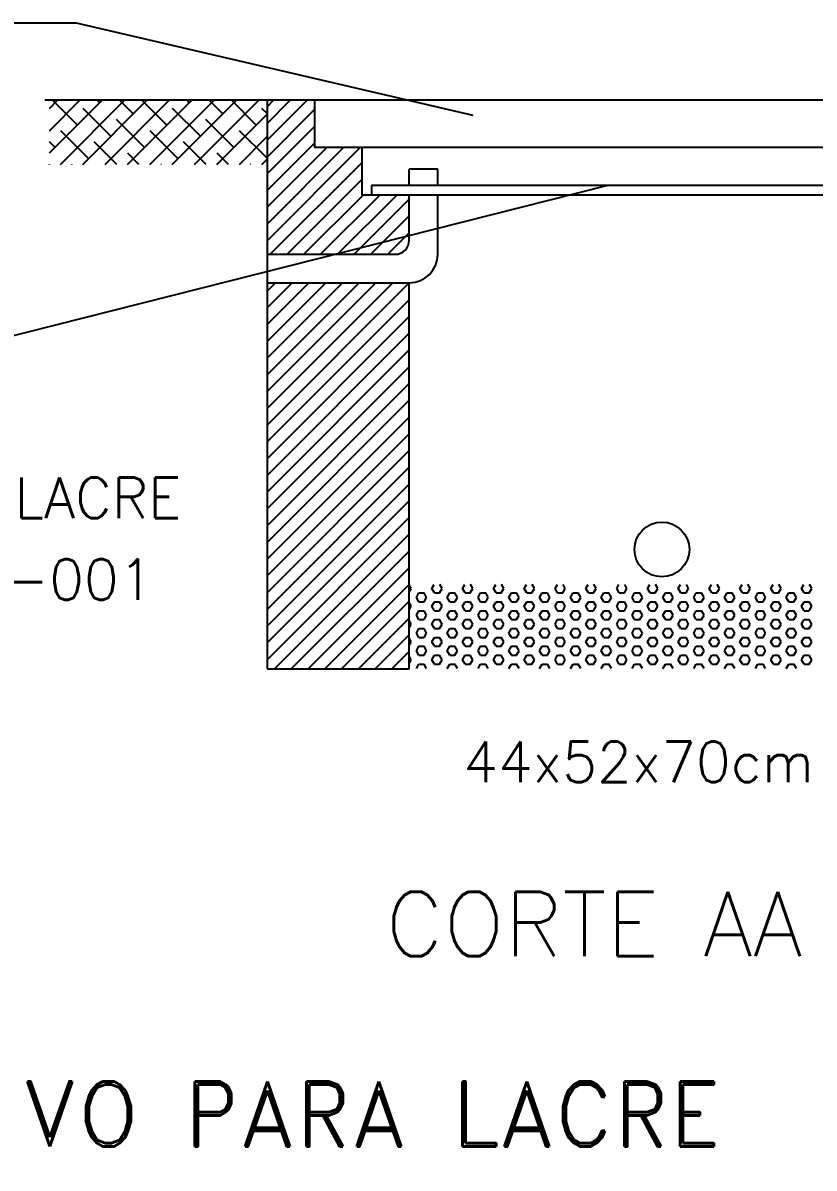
# Model space of a CAD drawing. Header units: inches. Extents: x 645122 to 645329, y 8794230 to 8794268.
# Drawn here: x 645297.892 to 645299.994, y 8794245.506 to 8794248.55 of the extents above; entities that cross this region are included whole.
import ezdxf
from ezdxf.enums import TextEntityAlignment as Align

# ---------------------------------------------------------------- set-up
doc = ezdxf.new("R2010")
doc.units = ezdxf.units.IN
doc.header["$LTSCALE"] = 8
doc.header["$MEASUREMENT"] = 0
for name, color, linetype in [('AR-TEXTO140', 4, 'Continuous'), ('TEX2', 7, 'Continuous'), ('TXTCIRC', 7, 'Continuous')]:
    doc.layers.add(name, color=color, linetype=linetype)
doc.styles.add('ROMAND', font='romand.shx')
doc.styles.add('ROMANS', font='romans', dxfattribs={"height": 0.2})
doc.styles.add('T60', font='romans.shx', dxfattribs={"height": 1.5})

msp = doc.modelspace()

# ---------------------------------------------------------------- linework, layer by layer
for p, q in [((645296.0903, 8794248.55), (645298.0337, 8794248.55)), ((645298.0337, 8794248.55), (645299.0873, 8794248.3044)), ((645298.5409, 8794248.3443), (645297.9508, 8794248.3443)), ((645297.963, 8794248.2042), (645298.1032, 8794248.3443)), ((645297.963, 8794248.3229), (645297.9844, 8794248.3443)), ((645297.963, 8794248.2635), (645298.0438, 8794248.3443)), ((645298.0371, 8794248.2783), (645297.9711, 8794248.3443)), ((645297.9922, 8794248.174), (645298.1625, 8794248.3443)), ((645298.0516, 8794248.174), (645298.2219, 8794248.3443)), ((645298.0965, 8794248.3377), (645298.0898, 8794248.3443)), ((645298.111, 8794248.174), (645298.2813, 8794248.3443)), ((645298.1856, 8794248.308), (645298.1492, 8794248.3443)), ((645298.1704, 8794248.174), (645298.3407, 8794248.3443)), ((645298.2746, 8794248.2783), (645298.2086, 8794248.3443)), ((645298.2298, 8794248.174), (645298.4001, 8794248.3443)), ((645298.2892, 8794248.174), (645298.4595, 8794248.3443)), ((645298.334, 8794248.3377), (645298.3274, 8794248.3443)), ((645298.3485, 8794248.174), (645298.5188, 8794248.3443)), ((645298.4231, 8794248.308), (645298.3867, 8794248.3443)), ((645298.5122, 8794248.2783), (645298.4461, 8794248.3443)), ((645298.6669, 8794248.3443), (645298.5409, 8794248.3443)), ((645298.5409, 8794248.327), (645298.5582, 8794248.3443)), ((645298.5409, 8794248.2825), (645298.6027, 8794248.3443)), ((645298.5409, 8794248.2379), (645298.6473, 8794248.3443)), ((645298.5409, 8794248.3443), (645298.5409, 8794248.2184)), ((645300.4053, 8794248.3443), (645298.6669, 8794248.3443)), ((645298.6669, 8794248.3443), (645298.6669, 8794248.2184)), ((645298.1262, 8794248.2486), (645298.052, 8794248.3228)), ((645298.3637, 8794248.2486), (645298.2895, 8794248.3228)), ((645298.5409, 8794248.3089), (645298.527, 8794248.3228)), ((645298.5409, 8794248.1934), (645298.6669, 8794248.3194)), ((645298.2153, 8794248.2189), (645298.141, 8794248.2931)), ((645298.4528, 8794248.2189), (645298.3786, 8794248.2931)), ((645298.4079, 8794248.174), (645298.5409, 8794248.307)), ((645298.0668, 8794248.1892), (645297.9926, 8794248.2634)), ((645298.3043, 8794248.1892), (645298.2301, 8794248.2634)), ((645298.5409, 8794248.1902), (645298.4676, 8794248.2634)), ((645298.5409, 8794248.1489), (645298.6669, 8794248.2748)), ((645297.9777, 8794248.2189), (645297.963, 8794248.2336)), ((645298.1414, 8794248.174), (645298.0816, 8794248.2337)), ((645298.3789, 8794248.174), (645298.3192, 8794248.2337)), ((645298.4673, 8794248.174), (645298.5409, 8794248.2476)), ((645298.5409, 8794248.1043), (645298.6669, 8794248.2303)), ((645298.2007, 8794248.174), (645298.1707, 8794248.204)), ((645298.4383, 8794248.174), (645298.4083, 8794248.204)), ((645298.5409, 8794248.2184), (645298.5409, 8794248.0924)), ((645298.5409, 8794248.0598), (645298.6995, 8794248.2184)), ((645298.5409, 8794248.0153), (645298.744, 8794248.2184)), ((645298.5409, 8794247.9707), (645298.7885, 8794248.2184)), ((645300.4053, 8794248.2184), (645298.6669, 8794248.2184)), ((645298.7928, 8794248.2184), (645298.7928, 8794248.0924)), ((645297.9632, 8794248.174), (645297.963, 8794248.1742)), ((645298.0226, 8794248.174), (645298.0223, 8794248.1744)), ((645298.2601, 8794248.174), (645298.2598, 8794248.1744)), ((645298.4977, 8794248.174), (645298.4973, 8794248.1744)), ((645298.5267, 8794248.174), (645298.5409, 8794248.1882)), ((645298.5496, 8794247.9349), (645298.7928, 8794248.1781)), ((645298.9944, 8794248.1616), (645298.9188, 8794248.1616)), ((645298.9188, 8794248.1176), (645298.9188, 8794248.1616)), ((645298.9944, 8794248.1176), (645298.9944, 8794248.1616)), ((645298.5941, 8794247.9349), (645298.7928, 8794248.1336)), ((645299.4461, 8794248.1176), (645297.5919, 8794247.6488)), ((645300.2541, 8794248.1176), (645298.818, 8794248.1176)), ((645298.818, 8794248.1176), (645298.818, 8794248.0924)), ((645298.5409, 8794248.0924), (645298.5409, 8794246.8327)), ((645298.6387, 8794247.9349), (645298.7962, 8794248.0924)), ((645298.6832, 8794247.9349), (645298.8407, 8794248.0924)), ((645298.7277, 8794247.9349), (645298.8853, 8794248.0924)), ((645298.7723, 8794247.9349), (645298.9188, 8794248.0814)), ((645300.2793, 8794248.0924), (645298.7928, 8794248.0924)), ((645298.9188, 8794247.9727), (645298.9188, 8794248.0924)), ((645298.9944, 8794247.9349), (645298.9944, 8794248.0924)), ((645298.8168, 8794247.9349), (645298.9188, 8794248.0369)), ((645298.8614, 8794247.9349), (645298.9188, 8794247.9923)), ((645298.5409, 8794247.9349), (645298.881, 8794247.9349)), ((645298.5409, 8794247.8593), (645298.9188, 8794247.8593)), ((645298.5409, 8794247.5253), (645298.8749, 8794247.8593)), ((645298.5409, 8794247.748), (645298.6522, 8794247.8593)), ((645298.5409, 8794247.7926), (645298.6076, 8794247.8593)), ((645298.5409, 8794247.8371), (645298.5631, 8794247.8593)), ((645298.5409, 8794247.7035), (645298.6967, 8794247.8593)), ((645298.5409, 8794247.659), (645298.7412, 8794247.8593)), ((645298.5409, 8794247.6144), (645298.7858, 8794247.8593)), ((645298.5409, 8794247.5699), (645298.8303, 8794247.8593)), ((645298.5409, 8794247.4808), (645298.9188, 8794247.8587)), ((645298.9188, 8794246.8327), (645298.9188, 8794247.8593)), ((645298.5409, 8794247.4363), (645298.9188, 8794247.8142)), ((645298.5409, 8794247.3917), (645298.9188, 8794247.7696)), ((645298.5409, 8794247.3472), (645298.9188, 8794247.7251)), ((645298.5409, 8794247.3027), (645298.9188, 8794247.6806)), ((645298.5409, 8794247.2581), (645298.9188, 8794247.636)), ((645298.5409, 8794247.2136), (645298.9188, 8794247.5915)), ((645298.5409, 8794247.169), (645298.9188, 8794247.547)), ((645298.5409, 8794247.1245), (645298.9188, 8794247.5024)), ((645298.5409, 8794247.08), (645298.9188, 8794247.4579)), ((645298.5409, 8794247.0354), (645298.9188, 8794247.4133)), ((645298.5409, 8794246.9909), (645298.9188, 8794247.3688)), ((645298.5409, 8794246.9464), (645298.9188, 8794247.3243)), ((645298.5409, 8794246.9018), (645298.9188, 8794247.2797)), ((645298.5409, 8794246.8573), (645298.9188, 8794247.2352)), ((645298.5608, 8794246.8327), (645298.9188, 8794247.1907)), ((645298.6054, 8794246.8327), (645298.9188, 8794247.1461)), ((645298.6499, 8794246.8327), (645298.9188, 8794247.1016)), ((645298.6944, 8794246.8327), (645298.9188, 8794247.057)), ((645298.924, 8794247.0465), (645298.9188, 8794247.0555)), ((645298.9188, 8794247.0375), (645298.924, 8794247.0465)), ((645298.9376, 8794247.0229), (645298.9445, 8794247.0347)), ((645298.9445, 8794247.0347), (645298.9581, 8794247.0347)), ((645298.9649, 8794247.0229), (645298.9581, 8794247.0347)), ((645298.9786, 8794247.0465), (645298.9847, 8794247.057)), ((645298.9854, 8794247.0347), (645298.9786, 8794247.0465)), ((645298.9854, 8794247.0347), (645298.9991, 8794247.0347)), ((645298.9991, 8794247.0347), (645299.0059, 8794247.0465)), ((645299.0059, 8794247.0465), (645298.9998, 8794247.057)), ((645299.0195, 8794247.0229), (645299.0264, 8794247.0347)), ((645299.0264, 8794247.0347), (645299.04, 8794247.0347)), ((645299.0468, 8794247.0229), (645299.04, 8794247.0347)), ((645299.0605, 8794247.0465), (645299.0665, 8794247.057)), ((645299.0673, 8794247.0347), (645299.0605, 8794247.0465)), ((645299.0673, 8794247.0347), (645299.0809, 8794247.0347)), ((645299.0809, 8794247.0347), (645299.0878, 8794247.0465)), ((645299.0878, 8794247.0465), (645299.0817, 8794247.057)), ((645299.1014, 8794247.0229), (645299.1082, 8794247.0347)), ((645299.1082, 8794247.0347), (645299.1219, 8794247.0347)), ((645299.1287, 8794247.0229), (645299.1219, 8794247.0347)), ((645299.1424, 8794247.0465), (645299.1484, 8794247.057)), ((645299.1492, 8794247.0347), (645299.1424, 8794247.0465)), ((645299.1492, 8794247.0347), (645299.1628, 8794247.0347)), ((645299.1628, 8794247.0347), (645299.1696, 8794247.0465)), ((645299.1696, 8794247.0465), (645299.1636, 8794247.057)), ((645299.1833, 8794247.0229), (645299.1901, 8794247.0347)), ((645299.1901, 8794247.0347), (645299.2038, 8794247.0347)), ((645299.2106, 8794247.0229), (645299.2038, 8794247.0347)), ((645299.2242, 8794247.0465), (645299.2303, 8794247.057)), ((645299.2311, 8794247.0347), (645299.2242, 8794247.0465)), ((645299.2311, 8794247.0347), (645299.2447, 8794247.0347)), ((645299.2447, 8794247.0347), (645299.2515, 8794247.0465)), ((645299.2515, 8794247.0465), (645299.2455, 8794247.057)), ((645299.2652, 8794247.0229), (645299.272, 8794247.0347)), ((645299.272, 8794247.0347), (645299.2856, 8794247.0347)), ((645299.2925, 8794247.0229), (645299.2856, 8794247.0347)), ((645299.3061, 8794247.0465), (645299.3122, 8794247.057)), ((645299.3129, 8794247.0347), (645299.3061, 8794247.0465)), ((645299.3129, 8794247.0347), (645299.3266, 8794247.0347)), ((645299.3266, 8794247.0347), (645299.3334, 8794247.0465)), ((645299.3334, 8794247.0465), (645299.3273, 8794247.057)), ((645299.3471, 8794247.0229), (645299.3539, 8794247.0347)), ((645299.3539, 8794247.0347), (645299.3675, 8794247.0347)), ((645299.3744, 8794247.0229), (645299.3675, 8794247.0347)), ((645299.388, 8794247.0465), (645299.3941, 8794247.057)), ((645299.3948, 8794247.0347), (645299.388, 8794247.0465)), ((645299.3948, 8794247.0347), (645299.4085, 8794247.0347)), ((645299.4085, 8794247.0347), (645299.4153, 8794247.0465)), ((645299.4153, 8794247.0465), (645299.4092, 8794247.057)), ((645299.4289, 8794247.0229), (645299.4358, 8794247.0347)), ((645299.4358, 8794247.0347), (645299.4494, 8794247.0347)), ((645299.4562, 8794247.0229), (645299.4494, 8794247.0347)), ((645299.4699, 8794247.0465), (645299.4759, 8794247.057)), ((645299.4767, 8794247.0347), (645299.4699, 8794247.0465)), ((645299.4767, 8794247.0347), (645299.4903, 8794247.0347)), ((645299.4903, 8794247.0347), (645299.4972, 8794247.0465)), ((645299.4972, 8794247.0465), (645299.4911, 8794247.057)), ((645299.5108, 8794247.0229), (645299.5176, 8794247.0347)), ((645299.5176, 8794247.0347), (645299.5313, 8794247.0347)), ((645299.5381, 8794247.0229), (645299.5313, 8794247.0347)), ((645299.5518, 8794247.0465), (645299.5578, 8794247.057)), ((645299.5586, 8794247.0347), (645299.5518, 8794247.0465)), ((645299.5586, 8794247.0347), (645299.5722, 8794247.0347)), ((645299.5722, 8794247.0347), (645299.5791, 8794247.0465)), ((645299.5791, 8794247.0465), (645299.573, 8794247.057)), ((645299.5927, 8794247.0229), (645299.5995, 8794247.0347)), ((645299.5995, 8794247.0347), (645299.6132, 8794247.0347)), ((645299.62, 8794247.0229), (645299.6132, 8794247.0347)), ((645299.6336, 8794247.0465), (645299.6397, 8794247.057)), ((645299.6405, 8794247.0347), (645299.6336, 8794247.0465)), ((645299.6405, 8794247.0347), (645299.6541, 8794247.0347)), ((645299.6541, 8794247.0347), (645299.6609, 8794247.0465)), ((645299.6609, 8794247.0465), (645299.6549, 8794247.057)), ((645299.6746, 8794247.0229), (645299.6814, 8794247.0347)), ((645299.6814, 8794247.0347), (645299.6951, 8794247.0347)), ((645299.7019, 8794247.0229), (645299.6951, 8794247.0347)), ((645299.7155, 8794247.0465), (645299.7216, 8794247.057)), ((645299.7223, 8794247.0347), (645299.7155, 8794247.0465)), ((645299.7223, 8794247.0347), (645299.736, 8794247.0347)), ((645299.736, 8794247.0347), (645299.7428, 8794247.0465)), ((645299.7428, 8794247.0465), (645299.7367, 8794247.057)), ((645299.7565, 8794247.0229), (645299.7633, 8794247.0347)), ((645299.7633, 8794247.0347), (645299.7769, 8794247.0347)), ((645299.7838, 8794247.0229), (645299.7769, 8794247.0347)), ((645299.7974, 8794247.0465), (645299.8035, 8794247.057)), ((645299.8042, 8794247.0347), (645299.7974, 8794247.0465)), ((645299.8042, 8794247.0347), (645299.8179, 8794247.0347)), ((645299.8179, 8794247.0347), (645299.8247, 8794247.0465)), ((645299.8247, 8794247.0465), (645299.8186, 8794247.057)), ((645299.8383, 8794247.0229), (645299.8452, 8794247.0347)), ((645299.8452, 8794247.0347), (645299.8588, 8794247.0347)), ((645299.8656, 8794247.0229), (645299.8588, 8794247.0347)), ((645299.8793, 8794247.0465), (645299.8854, 8794247.057)), ((645299.8861, 8794247.0347), (645299.8793, 8794247.0465)), ((645299.8861, 8794247.0347), (645299.8998, 8794247.0347)), ((645299.8998, 8794247.0347), (645299.9066, 8794247.0465)), ((645299.9066, 8794247.0465), (645299.9005, 8794247.057)), ((645299.9202, 8794247.0229), (645299.9271, 8794247.0347)), ((645299.9271, 8794247.0347), (645299.9407, 8794247.0347)), ((645299.9475, 8794247.0229), (645299.9407, 8794247.0347)), ((645299.9612, 8794247.0465), (645299.9672, 8794247.057)), ((645299.968, 8794247.0347), (645299.9612, 8794247.0465)), ((645299.968, 8794247.0347), (645299.9816, 8794247.0347)), ((645299.9816, 8794247.0347), (645299.9885, 8794247.0465)), ((645299.9885, 8794247.0465), (645299.9824, 8794247.057)), ((645298.739, 8794246.8327), (645298.9188, 8794247.0125)), ((645298.924, 8794246.9993), (645298.9188, 8794247.0082)), ((645298.9445, 8794247.0111), (645298.9376, 8794247.0229)), ((645298.9445, 8794247.0111), (645298.9581, 8794247.0111)), ((645298.9581, 8794247.0111), (645298.9649, 8794247.0229)), ((645298.9786, 8794246.9993), (645298.9854, 8794247.0111)), ((645298.9854, 8794247.0111), (645298.9991, 8794247.0111)), ((645299.0059, 8794246.9993), (645298.9991, 8794247.0111)), ((645299.0264, 8794247.0111), (645299.0195, 8794247.0229)), ((645299.0264, 8794247.0111), (645299.04, 8794247.0111)), ((645299.04, 8794247.0111), (645299.0468, 8794247.0229)), ((645299.0605, 8794246.9993), (645299.0673, 8794247.0111)), ((645299.0673, 8794247.0111), (645299.0809, 8794247.0111)), ((645299.0878, 8794246.9993), (645299.0809, 8794247.0111)), ((645299.1082, 8794247.0111), (645299.1014, 8794247.0229)), ((645299.1082, 8794247.0111), (645299.1219, 8794247.0111)), ((645299.1219, 8794247.0111), (645299.1287, 8794247.0229)), ((645299.1424, 8794246.9993), (645299.1492, 8794247.0111)), ((645299.1492, 8794247.0111), (645299.1628, 8794247.0111)), ((645299.1696, 8794246.9993), (645299.1628, 8794247.0111)), ((645299.1901, 8794247.0111), (645299.1833, 8794247.0229)), ((645299.1901, 8794247.0111), (645299.2038, 8794247.0111)), ((645299.2038, 8794247.0111), (645299.2106, 8794247.0229)), ((645299.2242, 8794246.9993), (645299.2311, 8794247.0111)), ((645299.2311, 8794247.0111), (645299.2447, 8794247.0111)), ((645299.2515, 8794246.9993), (645299.2447, 8794247.0111)), ((645299.272, 8794247.0111), (645299.2652, 8794247.0229)), ((645299.272, 8794247.0111), (645299.2856, 8794247.0111)), ((645299.2856, 8794247.0111), (645299.2925, 8794247.0229)), ((645299.3061, 8794246.9993), (645299.3129, 8794247.0111)), ((645299.3129, 8794247.0111), (645299.3266, 8794247.0111)), ((645299.3334, 8794246.9993), (645299.3266, 8794247.0111)), ((645299.3539, 8794247.0111), (645299.3471, 8794247.0229)), ((645299.3539, 8794247.0111), (645299.3675, 8794247.0111)), ((645299.3675, 8794247.0111), (645299.3744, 8794247.0229)), ((645299.388, 8794246.9993), (645299.3948, 8794247.0111)), ((645299.3948, 8794247.0111), (645299.4085, 8794247.0111)), ((645299.4153, 8794246.9993), (645299.4085, 8794247.0111)), ((645299.4358, 8794247.0111), (645299.4289, 8794247.0229)), ((645299.4358, 8794247.0111), (645299.4494, 8794247.0111)), ((645299.4494, 8794247.0111), (645299.4562, 8794247.0229)), ((645299.4699, 8794246.9993), (645299.4767, 8794247.0111)), ((645299.4767, 8794247.0111), (645299.4903, 8794247.0111)), ((645299.4972, 8794246.9993), (645299.4903, 8794247.0111)), ((645299.5176, 8794247.0111), (645299.5108, 8794247.0229)), ((645299.5176, 8794247.0111), (645299.5313, 8794247.0111)), ((645299.5313, 8794247.0111), (645299.5381, 8794247.0229)), ((645299.5518, 8794246.9993), (645299.5586, 8794247.0111)), ((645299.5586, 8794247.0111), (645299.5722, 8794247.0111)), ((645299.5791, 8794246.9993), (645299.5722, 8794247.0111)), ((645299.5995, 8794247.0111), (645299.5927, 8794247.0229)), ((645299.5995, 8794247.0111), (645299.6132, 8794247.0111)), ((645299.6132, 8794247.0111), (645299.62, 8794247.0229)), ((645299.6336, 8794246.9993), (645299.6405, 8794247.0111)), ((645299.6405, 8794247.0111), (645299.6541, 8794247.0111)), ((645299.6609, 8794246.9993), (645299.6541, 8794247.0111)), ((645299.6814, 8794247.0111), (645299.6746, 8794247.0229)), ((645299.6814, 8794247.0111), (645299.6951, 8794247.0111)), ((645299.6951, 8794247.0111), (645299.7019, 8794247.0229)), ((645299.7155, 8794246.9993), (645299.7223, 8794247.0111)), ((645299.7223, 8794247.0111), (645299.736, 8794247.0111)), ((645299.7428, 8794246.9993), (645299.736, 8794247.0111)), ((645299.7633, 8794247.0111), (645299.7565, 8794247.0229)), ((645299.7633, 8794247.0111), (645299.7769, 8794247.0111)), ((645299.7769, 8794247.0111), (645299.7838, 8794247.0229)), ((645299.7974, 8794246.9993), (645299.8042, 8794247.0111)), ((645299.8042, 8794247.0111), (645299.8179, 8794247.0111)), ((645299.8247, 8794246.9993), (645299.8179, 8794247.0111)), ((645299.8452, 8794247.0111), (645299.8383, 8794247.0229)), ((645299.8452, 8794247.0111), (645299.8588, 8794247.0111)), ((645299.8588, 8794247.0111), (645299.8656, 8794247.0229)), ((645299.8793, 8794246.9993), (645299.8861, 8794247.0111)), ((645299.8861, 8794247.0111), (645299.8998, 8794247.0111)), ((645299.9066, 8794246.9993), (645299.8998, 8794247.0111)), ((645299.9271, 8794247.0111), (645299.9202, 8794247.0229)), ((645299.9271, 8794247.0111), (645299.9407, 8794247.0111)), ((645299.9407, 8794247.0111), (645299.9475, 8794247.0229)), ((645299.9612, 8794246.9993), (645299.968, 8794247.0111)), ((645299.968, 8794247.0111), (645299.9816, 8794247.0111)), ((645299.9885, 8794246.9993), (645299.9816, 8794247.0111)), ((645298.9188, 8794246.9903), (645298.924, 8794246.9993)), ((645298.9376, 8794246.9756), (645298.9445, 8794246.9874)), ((645298.9445, 8794246.9638), (645298.9376, 8794246.9756)), ((645298.9445, 8794246.9874), (645298.9581, 8794246.9874)), ((645298.9649, 8794246.9756), (645298.9581, 8794246.9874)), ((645298.9581, 8794246.9638), (645298.9649, 8794246.9756)), ((645298.9854, 8794246.9874), (645298.9786, 8794246.9993)), ((645298.9854, 8794246.9874), (645298.9991, 8794246.9874)), ((645298.9991, 8794246.9874), (645299.0059, 8794246.9993)), ((645299.0195, 8794246.9756), (645299.0264, 8794246.9874)), ((645299.0264, 8794246.9638), (645299.0195, 8794246.9756)), ((645299.0264, 8794246.9874), (645299.04, 8794246.9874)), ((645299.0468, 8794246.9756), (645299.04, 8794246.9874)), ((645299.04, 8794246.9638), (645299.0468, 8794246.9756)), ((645299.0673, 8794246.9874), (645299.0605, 8794246.9993)), ((645299.0673, 8794246.9874), (645299.0809, 8794246.9874)), ((645299.0809, 8794246.9874), (645299.0878, 8794246.9993)), ((645299.1014, 8794246.9756), (645299.1082, 8794246.9874)), ((645299.1082, 8794246.9638), (645299.1014, 8794246.9756)), ((645299.1082, 8794246.9874), (645299.1219, 8794246.9874)), ((645299.1287, 8794246.9756), (645299.1219, 8794246.9874)), ((645299.1219, 8794246.9638), (645299.1287, 8794246.9756)), ((645299.1492, 8794246.9874), (645299.1424, 8794246.9993)), ((645299.1492, 8794246.9874), (645299.1628, 8794246.9874)), ((645299.1628, 8794246.9874), (645299.1696, 8794246.9993)), ((645299.1833, 8794246.9756), (645299.1901, 8794246.9874)), ((645299.1901, 8794246.9638), (645299.1833, 8794246.9756)), ((645299.1901, 8794246.9874), (645299.2038, 8794246.9874)), ((645299.2106, 8794246.9756), (645299.2038, 8794246.9874)), ((645299.2038, 8794246.9638), (645299.2106, 8794246.9756)), ((645299.2311, 8794246.9874), (645299.2242, 8794246.9993)), ((645299.2311, 8794246.9874), (645299.2447, 8794246.9874)), ((645299.2447, 8794246.9874), (645299.2515, 8794246.9993)), ((645299.2652, 8794246.9756), (645299.272, 8794246.9874)), ((645299.272, 8794246.9638), (645299.2652, 8794246.9756)), ((645299.272, 8794246.9874), (645299.2856, 8794246.9874)), ((645299.2925, 8794246.9756), (645299.2856, 8794246.9874)), ((645299.2856, 8794246.9638), (645299.2925, 8794246.9756)), ((645299.3129, 8794246.9874), (645299.3061, 8794246.9993)), ((645299.3129, 8794246.9874), (645299.3266, 8794246.9874)), ((645299.3266, 8794246.9874), (645299.3334, 8794246.9993)), ((645299.3471, 8794246.9756), (645299.3539, 8794246.9874)), ((645299.3539, 8794246.9638), (645299.3471, 8794246.9756)), ((645299.3539, 8794246.9874), (645299.3675, 8794246.9874)), ((645299.3744, 8794246.9756), (645299.3675, 8794246.9874)), ((645299.3675, 8794246.9638), (645299.3744, 8794246.9756)), ((645299.3948, 8794246.9874), (645299.388, 8794246.9993)), ((645299.3948, 8794246.9874), (645299.4085, 8794246.9874)), ((645299.4085, 8794246.9874), (645299.4153, 8794246.9993)), ((645299.4289, 8794246.9756), (645299.4358, 8794246.9874)), ((645299.4358, 8794246.9638), (645299.4289, 8794246.9756)), ((645299.4358, 8794246.9874), (645299.4494, 8794246.9874)), ((645299.4562, 8794246.9756), (645299.4494, 8794246.9874)), ((645299.4494, 8794246.9638), (645299.4562, 8794246.9756)), ((645299.4767, 8794246.9874), (645299.4699, 8794246.9993)), ((645299.4767, 8794246.9874), (645299.4903, 8794246.9874)), ((645299.4903, 8794246.9874), (645299.4972, 8794246.9993)), ((645299.5108, 8794246.9756), (645299.5176, 8794246.9874)), ((645299.5176, 8794246.9638), (645299.5108, 8794246.9756)), ((645299.5176, 8794246.9874), (645299.5313, 8794246.9874)), ((645299.5381, 8794246.9756), (645299.5313, 8794246.9874)), ((645299.5313, 8794246.9638), (645299.5381, 8794246.9756)), ((645299.5586, 8794246.9874), (645299.5518, 8794246.9993)), ((645299.5586, 8794246.9874), (645299.5722, 8794246.9874)), ((645299.5722, 8794246.9874), (645299.5791, 8794246.9993)), ((645299.5927, 8794246.9756), (645299.5995, 8794246.9874)), ((645299.5995, 8794246.9638), (645299.5927, 8794246.9756)), ((645299.5995, 8794246.9874), (645299.6132, 8794246.9874)), ((645299.62, 8794246.9756), (645299.6132, 8794246.9874)), ((645299.6132, 8794246.9638), (645299.62, 8794246.9756)), ((645299.6405, 8794246.9874), (645299.6336, 8794246.9993)), ((645299.6405, 8794246.9874), (645299.6541, 8794246.9874)), ((645299.6541, 8794246.9874), (645299.6609, 8794246.9993)), ((645299.6746, 8794246.9756), (645299.6814, 8794246.9874)), ((645299.6814, 8794246.9638), (645299.6746, 8794246.9756)), ((645299.6814, 8794246.9874), (645299.6951, 8794246.9874)), ((645299.7019, 8794246.9756), (645299.6951, 8794246.9874)), ((645299.6951, 8794246.9638), (645299.7019, 8794246.9756)), ((645299.7223, 8794246.9874), (645299.7155, 8794246.9993)), ((645299.7223, 8794246.9874), (645299.736, 8794246.9874)), ((645299.736, 8794246.9874), (645299.7428, 8794246.9993)), ((645299.7565, 8794246.9756), (645299.7633, 8794246.9874)), ((645299.7633, 8794246.9638), (645299.7565, 8794246.9756)), ((645299.7633, 8794246.9874), (645299.7769, 8794246.9874)), ((645299.7838, 8794246.9756), (645299.7769, 8794246.9874)), ((645299.7769, 8794246.9638), (645299.7838, 8794246.9756)), ((645299.8042, 8794246.9874), (645299.7974, 8794246.9993)), ((645299.8042, 8794246.9874), (645299.8179, 8794246.9874)), ((645299.8179, 8794246.9874), (645299.8247, 8794246.9993)), ((645299.8383, 8794246.9756), (645299.8452, 8794246.9874)), ((645299.8452, 8794246.9638), (645299.8383, 8794246.9756)), ((645299.8452, 8794246.9874), (645299.8588, 8794246.9874)), ((645299.8656, 8794246.9756), (645299.8588, 8794246.9874)), ((645299.8588, 8794246.9638), (645299.8656, 8794246.9756)), ((645299.8861, 8794246.9874), (645299.8793, 8794246.9993)), ((645299.8861, 8794246.9874), (645299.8998, 8794246.9874)), ((645299.8998, 8794246.9874), (645299.9066, 8794246.9993)), ((645299.9202, 8794246.9756), (645299.9271, 8794246.9874)), ((645299.9271, 8794246.9638), (645299.9202, 8794246.9756)), ((645299.9271, 8794246.9874), (645299.9407, 8794246.9874)), ((645299.9475, 8794246.9756), (645299.9407, 8794246.9874)), ((645299.9407, 8794246.9638), (645299.9475, 8794246.9756)), ((645299.968, 8794246.9874), (645299.9612, 8794246.9993)), ((645299.968, 8794246.9874), (645299.9816, 8794246.9874)), ((645299.9816, 8794246.9874), (645299.9885, 8794246.9993)), ((645298.7835, 8794246.8327), (645298.9188, 8794246.968)), ((645298.924, 8794246.952), (645298.9188, 8794246.961)), ((645298.9188, 8794246.943), (645298.924, 8794246.952)), ((645298.9445, 8794246.9638), (645298.9581, 8794246.9638)), ((645298.9786, 8794246.952), (645298.9854, 8794246.9638)), ((645298.9854, 8794246.9402), (645298.9786, 8794246.952)), ((645298.9854, 8794246.9638), (645298.9991, 8794246.9638)), ((645299.0059, 8794246.952), (645298.9991, 8794246.9638)), ((645298.9991, 8794246.9402), (645299.0059, 8794246.952)), ((645299.0264, 8794246.9638), (645299.04, 8794246.9638)), ((645299.0605, 8794246.952), (645299.0673, 8794246.9638)), ((645299.0673, 8794246.9402), (645299.0605, 8794246.952)), ((645299.0673, 8794246.9638), (645299.0809, 8794246.9638)), ((645299.0878, 8794246.952), (645299.0809, 8794246.9638)), ((645299.0809, 8794246.9402), (645299.0878, 8794246.952)), ((645299.1082, 8794246.9638), (645299.1219, 8794246.9638)), ((645299.1424, 8794246.952), (645299.1492, 8794246.9638)), ((645299.1492, 8794246.9402), (645299.1424, 8794246.952)), ((645299.1492, 8794246.9638), (645299.1628, 8794246.9638)), ((645299.1696, 8794246.952), (645299.1628, 8794246.9638)), ((645299.1628, 8794246.9402), (645299.1696, 8794246.952)), ((645299.1901, 8794246.9638), (645299.2038, 8794246.9638)), ((645299.2242, 8794246.952), (645299.2311, 8794246.9638)), ((645299.2311, 8794246.9402), (645299.2242, 8794246.952)), ((645299.2311, 8794246.9638), (645299.2447, 8794246.9638)), ((645299.2515, 8794246.952), (645299.2447, 8794246.9638)), ((645299.2447, 8794246.9402), (645299.2515, 8794246.952)), ((645299.272, 8794246.9638), (645299.2856, 8794246.9638)), ((645299.3061, 8794246.952), (645299.3129, 8794246.9638)), ((645299.3129, 8794246.9402), (645299.3061, 8794246.952)), ((645299.3129, 8794246.9638), (645299.3266, 8794246.9638)), ((645299.3334, 8794246.952), (645299.3266, 8794246.9638)), ((645299.3266, 8794246.9402), (645299.3334, 8794246.952)), ((645299.3539, 8794246.9638), (645299.3675, 8794246.9638)), ((645299.388, 8794246.952), (645299.3948, 8794246.9638)), ((645299.3948, 8794246.9402), (645299.388, 8794246.952)), ((645299.3948, 8794246.9638), (645299.4085, 8794246.9638)), ((645299.4153, 8794246.952), (645299.4085, 8794246.9638)), ((645299.4085, 8794246.9402), (645299.4153, 8794246.952)), ((645299.4358, 8794246.9638), (645299.4494, 8794246.9638)), ((645299.4699, 8794246.952), (645299.4767, 8794246.9638)), ((645299.4767, 8794246.9402), (645299.4699, 8794246.952)), ((645299.4767, 8794246.9638), (645299.4903, 8794246.9638)), ((645299.4972, 8794246.952), (645299.4903, 8794246.9638)), ((645299.4903, 8794246.9402), (645299.4972, 8794246.952)), ((645299.5176, 8794246.9638), (645299.5313, 8794246.9638)), ((645299.5518, 8794246.952), (645299.5586, 8794246.9638)), ((645299.5586, 8794246.9402), (645299.5518, 8794246.952)), ((645299.5586, 8794246.9638), (645299.5722, 8794246.9638)), ((645299.5791, 8794246.952), (645299.5722, 8794246.9638)), ((645299.5722, 8794246.9402), (645299.5791, 8794246.952)), ((645299.5995, 8794246.9638), (645299.6132, 8794246.9638)), ((645299.6336, 8794246.952), (645299.6405, 8794246.9638)), ((645299.6405, 8794246.9402), (645299.6336, 8794246.952)), ((645299.6405, 8794246.9638), (645299.6541, 8794246.9638)), ((645299.6609, 8794246.952), (645299.6541, 8794246.9638)), ((645299.6541, 8794246.9402), (645299.6609, 8794246.952)), ((645299.6814, 8794246.9638), (645299.6951, 8794246.9638)), ((645299.7155, 8794246.952), (645299.7223, 8794246.9638)), ((645299.7223, 8794246.9402), (645299.7155, 8794246.952)), ((645299.7223, 8794246.9638), (645299.736, 8794246.9638)), ((645299.7428, 8794246.952), (645299.736, 8794246.9638)), ((645299.736, 8794246.9402), (645299.7428, 8794246.952)), ((645299.7633, 8794246.9638), (645299.7769, 8794246.9638)), ((645299.7974, 8794246.952), (645299.8042, 8794246.9638)), ((645299.8042, 8794246.9402), (645299.7974, 8794246.952)), ((645299.8042, 8794246.9638), (645299.8179, 8794246.9638)), ((645299.8247, 8794246.952), (645299.8179, 8794246.9638)), ((645299.8179, 8794246.9402), (645299.8247, 8794246.952)), ((645299.8452, 8794246.9638), (645299.8588, 8794246.9638)), ((645299.8793, 8794246.952), (645299.8861, 8794246.9638)), ((645299.8861, 8794246.9402), (645299.8793, 8794246.952)), ((645299.8861, 8794246.9638), (645299.8998, 8794246.9638)), ((645299.9066, 8794246.952), (645299.8998, 8794246.9638)), ((645299.8998, 8794246.9402), (645299.9066, 8794246.952)), ((645299.9271, 8794246.9638), (645299.9407, 8794246.9638)), ((645299.9612, 8794246.952), (645299.968, 8794246.9638)), ((645299.968, 8794246.9402), (645299.9612, 8794246.952)), ((645299.9638, 8794246.9423), (645299.9651, 8794246.9436)), ((645299.968, 8794246.9638), (645299.9816, 8794246.9638)), ((645299.9801, 8794246.9423), (645299.9796, 8794246.9432)), ((645299.9885, 8794246.952), (645299.9816, 8794246.9638)), ((645299.9816, 8794246.9402), (645299.9885, 8794246.952)), ((645298.8281, 8794246.8327), (645298.9188, 8794246.9234)), ((645298.924, 8794246.9047), (645298.9188, 8794246.9137)), ((645298.9376, 8794246.9283), (645298.9445, 8794246.9402)), ((645298.9445, 8794246.9165), (645298.9376, 8794246.9283)), ((645298.9445, 8794246.9402), (645298.9581, 8794246.9402)), ((645298.9445, 8794246.9165), (645298.9581, 8794246.9165)), ((645298.9649, 8794246.9283), (645298.9581, 8794246.9402)), ((645298.9581, 8794246.9165), (645298.9649, 8794246.9283)), ((645298.9786, 8794246.9047), (645298.9854, 8794246.9165)), ((645298.9854, 8794246.9402), (645298.9991, 8794246.9402)), ((645298.9854, 8794246.9165), (645298.9991, 8794246.9165)), ((645299.0059, 8794246.9047), (645298.9991, 8794246.9165)), ((645299.0195, 8794246.9283), (645299.0264, 8794246.9402)), ((645299.0264, 8794246.9165), (645299.0195, 8794246.9283)), ((645299.0264, 8794246.9402), (645299.04, 8794246.9402)), ((645299.0264, 8794246.9165), (645299.04, 8794246.9165)), ((645299.0468, 8794246.9283), (645299.04, 8794246.9402)), ((645299.04, 8794246.9165), (645299.0468, 8794246.9283)), ((645299.0605, 8794246.9047), (645299.0673, 8794246.9165)), ((645299.0673, 8794246.9402), (645299.0809, 8794246.9402)), ((645299.0673, 8794246.9165), (645299.0809, 8794246.9165)), ((645299.0878, 8794246.9047), (645299.0809, 8794246.9165)), ((645299.1014, 8794246.9283), (645299.1082, 8794246.9402)), ((645299.1082, 8794246.9165), (645299.1014, 8794246.9283)), ((645299.1082, 8794246.9402), (645299.1219, 8794246.9402)), ((645299.1082, 8794246.9165), (645299.1219, 8794246.9165)), ((645299.1287, 8794246.9283), (645299.1219, 8794246.9402)), ((645299.1219, 8794246.9165), (645299.1287, 8794246.9283)), ((645299.1424, 8794246.9047), (645299.1492, 8794246.9165)), ((645299.1492, 8794246.9402), (645299.1628, 8794246.9402)), ((645299.1492, 8794246.9165), (645299.1628, 8794246.9165)), ((645299.1696, 8794246.9047), (645299.1628, 8794246.9165)), ((645299.1833, 8794246.9283), (645299.1901, 8794246.9402)), ((645299.1901, 8794246.9165), (645299.1833, 8794246.9283)), ((645299.1901, 8794246.9402), (645299.2038, 8794246.9402)), ((645299.1901, 8794246.9165), (645299.2038, 8794246.9165)), ((645299.2106, 8794246.9283), (645299.2038, 8794246.9402)), ((645299.2038, 8794246.9165), (645299.2106, 8794246.9283)), ((645299.2242, 8794246.9047), (645299.2311, 8794246.9165)), ((645299.2311, 8794246.9402), (645299.2447, 8794246.9402)), ((645299.2311, 8794246.9165), (645299.2447, 8794246.9165)), ((645299.2515, 8794246.9047), (645299.2447, 8794246.9165)), ((645299.2652, 8794246.9283), (645299.272, 8794246.9402)), ((645299.272, 8794246.9165), (645299.2652, 8794246.9283)), ((645299.272, 8794246.9402), (645299.2856, 8794246.9402)), ((645299.272, 8794246.9165), (645299.2856, 8794246.9165)), ((645299.2925, 8794246.9283), (645299.2856, 8794246.9402)), ((645299.2856, 8794246.9165), (645299.2925, 8794246.9283)), ((645299.3061, 8794246.9047), (645299.3129, 8794246.9165)), ((645299.3129, 8794246.9402), (645299.3266, 8794246.9402)), ((645299.3129, 8794246.9165), (645299.3266, 8794246.9165)), ((645299.3334, 8794246.9047), (645299.3266, 8794246.9165)), ((645299.3471, 8794246.9283), (645299.3539, 8794246.9402)), ((645299.3539, 8794246.9165), (645299.3471, 8794246.9283)), ((645299.3539, 8794246.9402), (645299.3675, 8794246.9402)), ((645299.3539, 8794246.9165), (645299.3675, 8794246.9165)), ((645299.3744, 8794246.9283), (645299.3675, 8794246.9402)), ((645299.3675, 8794246.9165), (645299.3744, 8794246.9283)), ((645299.388, 8794246.9047), (645299.3948, 8794246.9165)), ((645299.3948, 8794246.9402), (645299.4085, 8794246.9402)), ((645299.3948, 8794246.9165), (645299.4085, 8794246.9165)), ((645299.4153, 8794246.9047), (645299.4085, 8794246.9165)), ((645299.4289, 8794246.9283), (645299.4358, 8794246.9402)), ((645299.4358, 8794246.9165), (645299.4289, 8794246.9283)), ((645299.4358, 8794246.9402), (645299.4494, 8794246.9402)), ((645299.4358, 8794246.9165), (645299.4494, 8794246.9165)), ((645299.4562, 8794246.9283), (645299.4494, 8794246.9402)), ((645299.4494, 8794246.9165), (645299.4562, 8794246.9283)), ((645299.4699, 8794246.9047), (645299.4767, 8794246.9165)), ((645299.4767, 8794246.9402), (645299.4903, 8794246.9402)), ((645299.4767, 8794246.9165), (645299.4903, 8794246.9165)), ((645299.4972, 8794246.9047), (645299.4903, 8794246.9165)), ((645299.5108, 8794246.9283), (645299.5176, 8794246.9402)), ((645299.5176, 8794246.9165), (645299.5108, 8794246.9283)), ((645299.5176, 8794246.9402), (645299.5313, 8794246.9402)), ((645299.5176, 8794246.9165), (645299.5313, 8794246.9165)), ((645299.5381, 8794246.9283), (645299.5313, 8794246.9402)), ((645299.5313, 8794246.9165), (645299.5381, 8794246.9283)), ((645299.5518, 8794246.9047), (645299.5586, 8794246.9165)), ((645299.5586, 8794246.9402), (645299.5722, 8794246.9402)), ((645299.5586, 8794246.9165), (645299.5722, 8794246.9165)), ((645299.5791, 8794246.9047), (645299.5722, 8794246.9165)), ((645299.5927, 8794246.9283), (645299.5995, 8794246.9402)), ((645299.5995, 8794246.9165), (645299.5927, 8794246.9283)), ((645299.5995, 8794246.9402), (645299.6132, 8794246.9402)), ((645299.5995, 8794246.9165), (645299.6132, 8794246.9165)), ((645299.62, 8794246.9283), (645299.6132, 8794246.9402)), ((645299.6132, 8794246.9165), (645299.62, 8794246.9283)), ((645299.6336, 8794246.9047), (645299.6405, 8794246.9165)), ((645299.6405, 8794246.9402), (645299.6541, 8794246.9402)), ((645299.6405, 8794246.9165), (645299.6541, 8794246.9165)), ((645299.6609, 8794246.9047), (645299.6541, 8794246.9165)), ((645299.6746, 8794246.9283), (645299.6814, 8794246.9402)), ((645299.6814, 8794246.9165), (645299.6746, 8794246.9283)), ((645299.6814, 8794246.9402), (645299.6951, 8794246.9402)), ((645299.6814, 8794246.9165), (645299.6951, 8794246.9165)), ((645299.7019, 8794246.9283), (645299.6951, 8794246.9402)), ((645299.6951, 8794246.9165), (645299.7019, 8794246.9283)), ((645299.7155, 8794246.9047), (645299.7223, 8794246.9165)), ((645299.7223, 8794246.9402), (645299.736, 8794246.9402)), ((645299.7223, 8794246.9165), (645299.736, 8794246.9165)), ((645299.7428, 8794246.9047), (645299.736, 8794246.9165)), ((645299.7565, 8794246.9283), (645299.7633, 8794246.9402)), ((645299.7633, 8794246.9165), (645299.7565, 8794246.9283)), ((645299.7633, 8794246.9402), (645299.7769, 8794246.9402)), ((645299.7633, 8794246.9165), (645299.7769, 8794246.9165)), ((645299.7838, 8794246.9283), (645299.7769, 8794246.9402)), ((645299.7769, 8794246.9165), (645299.7838, 8794246.9283)), ((645299.7974, 8794246.9047), (645299.8042, 8794246.9165)), ((645299.8042, 8794246.9402), (645299.8179, 8794246.9402)), ((645299.8042, 8794246.9165), (645299.8179, 8794246.9165)), ((645299.8247, 8794246.9047), (645299.8179, 8794246.9165)), ((645299.8383, 8794246.9283), (645299.8452, 8794246.9402)), ((645299.8452, 8794246.9165), (645299.8383, 8794246.9283)), ((645299.8452, 8794246.9402), (645299.8588, 8794246.9402)), ((645299.8452, 8794246.9165), (645299.8588, 8794246.9165)), ((645299.8656, 8794246.9283), (645299.8588, 8794246.9402)), ((645299.8588, 8794246.9165), (645299.8656, 8794246.9283)), ((645299.8793, 8794246.9047), (645299.8861, 8794246.9165)), ((645299.8861, 8794246.9402), (645299.8998, 8794246.9402)), ((645299.8861, 8794246.9165), (645299.8998, 8794246.9165)), ((645299.9066, 8794246.9047), (645299.8998, 8794246.9165)), ((645299.9202, 8794246.9283), (645299.9271, 8794246.9402)), ((645299.9271, 8794246.9165), (645299.9202, 8794246.9283)), ((645299.9271, 8794246.9402), (645299.9407, 8794246.9402)), ((645299.9271, 8794246.9165), (645299.9407, 8794246.9165)), ((645299.9475, 8794246.9283), (645299.9407, 8794246.9402)), ((645299.9407, 8794246.9165), (645299.9475, 8794246.9283)), ((645299.9612, 8794246.9047), (645299.968, 8794246.9165)), ((645299.968, 8794246.9402), (645299.9816, 8794246.9402)), ((645299.968, 8794246.9165), (645299.9816, 8794246.9165)), ((645299.9885, 8794246.9047), (645299.9816, 8794246.9165)), ((645298.9188, 8794246.8957), (645298.924, 8794246.9047)), ((645298.9376, 8794246.8811), (645298.9445, 8794246.8929)), ((645298.9445, 8794246.8693), (645298.9376, 8794246.8811)), ((645298.9445, 8794246.8929), (645298.9581, 8794246.8929)), ((645298.9649, 8794246.8811), (645298.9581, 8794246.8929)), ((645298.9581, 8794246.8693), (645298.9649, 8794246.8811)), ((645298.9854, 8794246.8929), (645298.9786, 8794246.9047)), ((645298.9854, 8794246.8929), (645298.9991, 8794246.8929)), ((645298.9991, 8794246.8929), (645299.0059, 8794246.9047)), ((645299.0195, 8794246.8811), (645299.0264, 8794246.8929)), ((645299.0264, 8794246.8693), (645299.0195, 8794246.8811)), ((645299.0264, 8794246.8929), (645299.04, 8794246.8929)), ((645299.0468, 8794246.8811), (645299.04, 8794246.8929)), ((645299.04, 8794246.8693), (645299.0468, 8794246.8811)), ((645299.0673, 8794246.8929), (645299.0605, 8794246.9047)), ((645299.0673, 8794246.8929), (645299.0809, 8794246.8929)), ((645299.0809, 8794246.8929), (645299.0878, 8794246.9047)), ((645299.1014, 8794246.8811), (645299.1082, 8794246.8929)), ((645299.1082, 8794246.8693), (645299.1014, 8794246.8811)), ((645299.1082, 8794246.8929), (645299.1219, 8794246.8929)), ((645299.1287, 8794246.8811), (645299.1219, 8794246.8929)), ((645299.1219, 8794246.8693), (645299.1287, 8794246.8811)), ((645299.1492, 8794246.8929), (645299.1424, 8794246.9047)), ((645299.1492, 8794246.8929), (645299.1628, 8794246.8929)), ((645299.1628, 8794246.8929), (645299.1696, 8794246.9047)), ((645299.1833, 8794246.8811), (645299.1901, 8794246.8929)), ((645299.1901, 8794246.8693), (645299.1833, 8794246.8811)), ((645299.1901, 8794246.8929), (645299.2038, 8794246.8929)), ((645299.2106, 8794246.8811), (645299.2038, 8794246.8929)), ((645299.2038, 8794246.8693), (645299.2106, 8794246.8811)), ((645299.2311, 8794246.8929), (645299.2242, 8794246.9047)), ((645299.2311, 8794246.8929), (645299.2447, 8794246.8929)), ((645299.2447, 8794246.8929), (645299.2515, 8794246.9047)), ((645299.2652, 8794246.8811), (645299.272, 8794246.8929)), ((645299.272, 8794246.8693), (645299.2652, 8794246.8811)), ((645299.272, 8794246.8929), (645299.2856, 8794246.8929)), ((645299.2925, 8794246.8811), (645299.2856, 8794246.8929)), ((645299.2856, 8794246.8693), (645299.2925, 8794246.8811)), ((645299.3129, 8794246.8929), (645299.3061, 8794246.9047)), ((645299.3129, 8794246.8929), (645299.3266, 8794246.8929)), ((645299.3266, 8794246.8929), (645299.3334, 8794246.9047)), ((645299.3471, 8794246.8811), (645299.3539, 8794246.8929)), ((645299.3539, 8794246.8693), (645299.3471, 8794246.8811)), ((645299.3539, 8794246.8929), (645299.3675, 8794246.8929)), ((645299.3744, 8794246.8811), (645299.3675, 8794246.8929)), ((645299.3675, 8794246.8693), (645299.3744, 8794246.8811)), ((645299.3948, 8794246.8929), (645299.388, 8794246.9047)), ((645299.3948, 8794246.8929), (645299.4085, 8794246.8929)), ((645299.4085, 8794246.8929), (645299.4153, 8794246.9047)), ((645299.4289, 8794246.8811), (645299.4358, 8794246.8929)), ((645299.4358, 8794246.8693), (645299.4289, 8794246.8811)), ((645299.4358, 8794246.8929), (645299.4494, 8794246.8929)), ((645299.4562, 8794246.8811), (645299.4494, 8794246.8929)), ((645299.4494, 8794246.8693), (645299.4562, 8794246.8811)), ((645299.4767, 8794246.8929), (645299.4699, 8794246.9047)), ((645299.4767, 8794246.8929), (645299.4903, 8794246.8929)), ((645299.4903, 8794246.8929), (645299.4972, 8794246.9047)), ((645299.5108, 8794246.8811), (645299.5176, 8794246.8929)), ((645299.5176, 8794246.8693), (645299.5108, 8794246.8811)), ((645299.5176, 8794246.8929), (645299.5313, 8794246.8929)), ((645299.5381, 8794246.8811), (645299.5313, 8794246.8929)), ((645299.5313, 8794246.8693), (645299.5381, 8794246.8811)), ((645299.5586, 8794246.8929), (645299.5518, 8794246.9047)), ((645299.5586, 8794246.8929), (645299.5722, 8794246.8929)), ((645299.5722, 8794246.8929), (645299.5791, 8794246.9047)), ((645299.5927, 8794246.8811), (645299.5995, 8794246.8929)), ((645299.5995, 8794246.8693), (645299.5927, 8794246.8811)), ((645299.5995, 8794246.8929), (645299.6132, 8794246.8929)), ((645299.62, 8794246.8811), (645299.6132, 8794246.8929)), ((645299.6132, 8794246.8693), (645299.62, 8794246.8811)), ((645299.6405, 8794246.8929), (645299.6336, 8794246.9047)), ((645299.6405, 8794246.8929), (645299.6541, 8794246.8929)), ((645299.6541, 8794246.8929), (645299.6609, 8794246.9047)), ((645299.6746, 8794246.8811), (645299.6814, 8794246.8929)), ((645299.6814, 8794246.8693), (645299.6746, 8794246.8811)), ((645299.6814, 8794246.8929), (645299.6951, 8794246.8929)), ((645299.7019, 8794246.8811), (645299.6951, 8794246.8929)), ((645299.6951, 8794246.8693), (645299.7019, 8794246.8811)), ((645299.7223, 8794246.8929), (645299.7155, 8794246.9047)), ((645299.7223, 8794246.8929), (645299.736, 8794246.8929)), ((645299.736, 8794246.8929), (645299.7428, 8794246.9047)), ((645299.7565, 8794246.8811), (645299.7633, 8794246.8929)), ((645299.7633, 8794246.8693), (645299.7565, 8794246.8811)), ((645299.7633, 8794246.8929), (645299.7769, 8794246.8929)), ((645299.7838, 8794246.8811), (645299.7769, 8794246.8929)), ((645299.7769, 8794246.8693), (645299.7838, 8794246.8811)), ((645299.8042, 8794246.8929), (645299.7974, 8794246.9047)), ((645299.8042, 8794246.8929), (645299.8179, 8794246.8929)), ((645299.8179, 8794246.8929), (645299.8247, 8794246.9047)), ((645299.8383, 8794246.8811), (645299.8452, 8794246.8929)), ((645299.8452, 8794246.8693), (645299.8383, 8794246.8811)), ((645299.8452, 8794246.8929), (645299.8588, 8794246.8929)), ((645299.8656, 8794246.8811), (645299.8588, 8794246.8929)), ((645299.8588, 8794246.8693), (645299.8656, 8794246.8811)), ((645299.8861, 8794246.8929), (645299.8793, 8794246.9047)), ((645299.8861, 8794246.8929), (645299.8998, 8794246.8929)), ((645299.8998, 8794246.8929), (645299.9066, 8794246.9047)), ((645299.9202, 8794246.8811), (645299.9271, 8794246.8929)), ((645299.9271, 8794246.8693), (645299.9202, 8794246.8811)), ((645299.9271, 8794246.8929), (645299.9407, 8794246.8929)), ((645299.9475, 8794246.8811), (645299.9407, 8794246.8929)), ((645299.9407, 8794246.8693), (645299.9475, 8794246.8811)), ((645299.968, 8794246.8929), (645299.9612, 8794246.9047)), ((645299.968, 8794246.8929), (645299.9816, 8794246.8929)), ((645299.9816, 8794246.8929), (645299.9885, 8794246.9047)), ((645298.8726, 8794246.8327), (645298.9188, 8794246.8789)), ((645298.924, 8794246.8574), (645298.9188, 8794246.8664)), ((645298.9188, 8794246.8485), (645298.924, 8794246.8574)), ((645298.9445, 8794246.8693), (645298.9581, 8794246.8693)), ((645298.9786, 8794246.8574), (645298.9854, 8794246.8693)), ((645298.9854, 8794246.8456), (645298.9786, 8794246.8574)), ((645298.9854, 8794246.8693), (645298.9991, 8794246.8693)), ((645299.0059, 8794246.8574), (645298.9991, 8794246.8693)), ((645298.9991, 8794246.8456), (645299.0059, 8794246.8574)), ((645299.0264, 8794246.8693), (645299.04, 8794246.8693)), ((645299.0605, 8794246.8574), (645299.0673, 8794246.8693)), ((645299.0673, 8794246.8456), (645299.0605, 8794246.8574)), ((645299.0673, 8794246.8693), (645299.0809, 8794246.8693)), ((645299.0878, 8794246.8574), (645299.0809, 8794246.8693)), ((645299.0809, 8794246.8456), (645299.0878, 8794246.8574)), ((645299.1082, 8794246.8693), (645299.1219, 8794246.8693)), ((645299.1424, 8794246.8574), (645299.1492, 8794246.8693)), ((645299.1492, 8794246.8456), (645299.1424, 8794246.8574)), ((645299.1492, 8794246.8693), (645299.1628, 8794246.8693)), ((645299.1696, 8794246.8574), (645299.1628, 8794246.8693)), ((645299.1628, 8794246.8456), (645299.1696, 8794246.8574)), ((645299.1901, 8794246.8693), (645299.2038, 8794246.8693)), ((645299.2242, 8794246.8574), (645299.2311, 8794246.8693)), ((645299.2311, 8794246.8456), (645299.2242, 8794246.8574)), ((645299.2311, 8794246.8693), (645299.2447, 8794246.8693)), ((645299.2515, 8794246.8574), (645299.2447, 8794246.8693)), ((645299.2447, 8794246.8456), (645299.2515, 8794246.8574)), ((645299.272, 8794246.8693), (645299.2856, 8794246.8693)), ((645299.3061, 8794246.8574), (645299.3129, 8794246.8693)), ((645299.3129, 8794246.8456), (645299.3061, 8794246.8574)), ((645299.3129, 8794246.8693), (645299.3266, 8794246.8693)), ((645299.3334, 8794246.8574), (645299.3266, 8794246.8693)), ((645299.3266, 8794246.8456), (645299.3334, 8794246.8574)), ((645299.3539, 8794246.8693), (645299.3675, 8794246.8693)), ((645299.388, 8794246.8574), (645299.3948, 8794246.8693)), ((645299.3948, 8794246.8456), (645299.388, 8794246.8574)), ((645299.3948, 8794246.8693), (645299.4085, 8794246.8693)), ((645299.4153, 8794246.8574), (645299.4085, 8794246.8693)), ((645299.4085, 8794246.8456), (645299.4153, 8794246.8574)), ((645299.4358, 8794246.8693), (645299.4494, 8794246.8693)), ((645299.4699, 8794246.8574), (645299.4767, 8794246.8693)), ((645299.4767, 8794246.8456), (645299.4699, 8794246.8574)), ((645299.4767, 8794246.8693), (645299.4903, 8794246.8693)), ((645299.4972, 8794246.8574), (645299.4903, 8794246.8693)), ((645299.4903, 8794246.8456), (645299.4972, 8794246.8574)), ((645299.5176, 8794246.8693), (645299.5313, 8794246.8693)), ((645299.5518, 8794246.8574), (645299.5586, 8794246.8693)), ((645299.5586, 8794246.8456), (645299.5518, 8794246.8574)), ((645299.5586, 8794246.8693), (645299.5722, 8794246.8693)), ((645299.5791, 8794246.8574), (645299.5722, 8794246.8693)), ((645299.5722, 8794246.8456), (645299.5791, 8794246.8574)), ((645299.5995, 8794246.8693), (645299.6132, 8794246.8693)), ((645299.6336, 8794246.8574), (645299.6405, 8794246.8693)), ((645299.6405, 8794246.8456), (645299.6336, 8794246.8574)), ((645299.6405, 8794246.8693), (645299.6541, 8794246.8693)), ((645299.6609, 8794246.8574), (645299.6541, 8794246.8693)), ((645299.6541, 8794246.8456), (645299.6609, 8794246.8574)), ((645299.6814, 8794246.8693), (645299.6951, 8794246.8693)), ((645299.7155, 8794246.8574), (645299.7223, 8794246.8693)), ((645299.7223, 8794246.8456), (645299.7155, 8794246.8574)), ((645299.7223, 8794246.8693), (645299.736, 8794246.8693)), ((645299.7428, 8794246.8574), (645299.736, 8794246.8693)), ((645299.736, 8794246.8456), (645299.7428, 8794246.8574)), ((645299.7633, 8794246.8693), (645299.7769, 8794246.8693)), ((645299.7974, 8794246.8574), (645299.8042, 8794246.8693)), ((645299.8042, 8794246.8456), (645299.7974, 8794246.8574)), ((645299.8042, 8794246.8693), (645299.8179, 8794246.8693)), ((645299.8247, 8794246.8574), (645299.8179, 8794246.8693)), ((645299.8179, 8794246.8456), (645299.8247, 8794246.8574)), ((645299.8452, 8794246.8693), (645299.8588, 8794246.8693)), ((645299.8793, 8794246.8574), (645299.8861, 8794246.8693)), ((645299.8861, 8794246.8456), (645299.8793, 8794246.8574)), ((645299.8861, 8794246.8693), (645299.8998, 8794246.8693)), ((645299.9066, 8794246.8574), (645299.8998, 8794246.8693)), ((645299.8998, 8794246.8456), (645299.9066, 8794246.8574)), ((645299.9271, 8794246.8693), (645299.9407, 8794246.8693)), ((645299.9612, 8794246.8574), (645299.968, 8794246.8693)), ((645299.968, 8794246.8456), (645299.9612, 8794246.8574)), ((645299.968, 8794246.8693), (645299.9816, 8794246.8693)), ((645299.9885, 8794246.8574), (645299.9816, 8794246.8693)), ((645299.9816, 8794246.8456), (645299.9885, 8794246.8574)), ((645298.5409, 8794246.8327), (645298.9188, 8794246.8327)), ((645298.9376, 8794246.8338), (645298.9445, 8794246.8456)), ((645298.9445, 8794246.8456), (645298.9581, 8794246.8456)), ((645298.9649, 8794246.8338), (645298.9581, 8794246.8456)), ((645298.9854, 8794246.8456), (645298.9991, 8794246.8456)), ((645299.0195, 8794246.8338), (645299.0264, 8794246.8456)), ((645299.0264, 8794246.8456), (645299.04, 8794246.8456)), ((645299.0468, 8794246.8338), (645299.04, 8794246.8456)), ((645299.0673, 8794246.8456), (645299.0809, 8794246.8456)), ((645299.1014, 8794246.8338), (645299.1082, 8794246.8456)), ((645299.1082, 8794246.8456), (645299.1219, 8794246.8456)), ((645299.1287, 8794246.8338), (645299.1219, 8794246.8456)), ((645299.1492, 8794246.8456), (645299.1628, 8794246.8456)), ((645299.1833, 8794246.8338), (645299.1901, 8794246.8456)), ((645299.1901, 8794246.8456), (645299.2038, 8794246.8456)), ((645299.2106, 8794246.8338), (645299.2038, 8794246.8456)), ((645299.2311, 8794246.8456), (645299.2447, 8794246.8456)), ((645299.2652, 8794246.8338), (645299.272, 8794246.8456)), ((645299.272, 8794246.8456), (645299.2856, 8794246.8456)), ((645299.2925, 8794246.8338), (645299.2856, 8794246.8456)), ((645299.3129, 8794246.8456), (645299.3266, 8794246.8456)), ((645299.3471, 8794246.8338), (645299.3539, 8794246.8456)), ((645299.3539, 8794246.8456), (645299.3675, 8794246.8456)), ((645299.3744, 8794246.8338), (645299.3675, 8794246.8456)), ((645299.3948, 8794246.8456), (645299.4085, 8794246.8456)), ((645299.4289, 8794246.8338), (645299.4358, 8794246.8456)), ((645299.4358, 8794246.8456), (645299.4494, 8794246.8456)), ((645299.4562, 8794246.8338), (645299.4494, 8794246.8456)), ((645299.4767, 8794246.8456), (645299.4903, 8794246.8456)), ((645299.5108, 8794246.8338), (645299.5176, 8794246.8456)), ((645299.5176, 8794246.8456), (645299.5313, 8794246.8456)), ((645299.5381, 8794246.8338), (645299.5313, 8794246.8456)), ((645299.5586, 8794246.8456), (645299.5722, 8794246.8456)), ((645299.5927, 8794246.8338), (645299.5995, 8794246.8456)), ((645299.5995, 8794246.8456), (645299.6132, 8794246.8456)), ((645299.62, 8794246.8338), (645299.6132, 8794246.8456)), ((645299.6405, 8794246.8456), (645299.6541, 8794246.8456)), ((645299.6746, 8794246.8338), (645299.6814, 8794246.8456)), ((645299.6814, 8794246.8456), (645299.6951, 8794246.8456)), ((645299.7019, 8794246.8338), (645299.6951, 8794246.8456)), ((645299.7223, 8794246.8456), (645299.736, 8794246.8456)), ((645299.7565, 8794246.8338), (645299.7633, 8794246.8456)), ((645299.7633, 8794246.8456), (645299.7769, 8794246.8456)), ((645299.7838, 8794246.8338), (645299.7769, 8794246.8456)), ((645299.8042, 8794246.8456), (645299.8179, 8794246.8456)), ((645299.8383, 8794246.8338), (645299.8452, 8794246.8456)), ((645299.8452, 8794246.8456), (645299.8588, 8794246.8456)), ((645299.8656, 8794246.8338), (645299.8588, 8794246.8456)), ((645299.8861, 8794246.8456), (645299.8998, 8794246.8456)), ((645299.9202, 8794246.8338), (645299.9271, 8794246.8456)), ((645299.9271, 8794246.8456), (645299.9407, 8794246.8456)), ((645299.9475, 8794246.8338), (645299.9407, 8794246.8456)), ((645299.968, 8794246.8456), (645299.9816, 8794246.8456))]:
    msp.add_line(p, q)
for centre, radius in [((645298.881, 8794247.9727), 0.0378), ((645298.9188, 8794247.9349), 0.0756)]:
    msp.add_arc(centre, radius, 270, 0)
at = {"layer": 'TEX2', "linetype": 'Continuous'}
msp.add_circle((645299.59, 8794247.1504), 0.0729, dxfattribs=at)

# ---------------------------------------------------------------- texts
at = {"style": 'ROMANS'}
for s, height, p in [('Nº 12 BSS C/DISP. P/LACRE', 0.107668, (645298.3129, 8794247.2878)), ('CONFORME DES.07-NDU-001', 0.107668, (645298.2389, 8794247.0707)), ('44x52x70cm', 0.10767, (645299.9943, 8794246.586))]:
    msp.add_text(s, height=height, dxfattribs=at).set_placement(p, align=Align.MIDDLE_RIGHT)
at = {"layer": 'AR-TEXTO140', "style": 'T60'}
msp.add_text('CORTE AA', height=0.17117, dxfattribs=at).set_placement((645298.8559, 8794246.0694))
at = {"layer": 'TXTCIRC', "color": 4, "style": 'ROMAND'}
msp.add_text('CX. DE PASSAGEM C/DISPOSITIVO PARA LACRE', height=0.1729, dxfattribs=at).set_placement((645296.9858, 8794245.5637), align=Align.CENTER)

doc.saveas('drawing.dxf')
